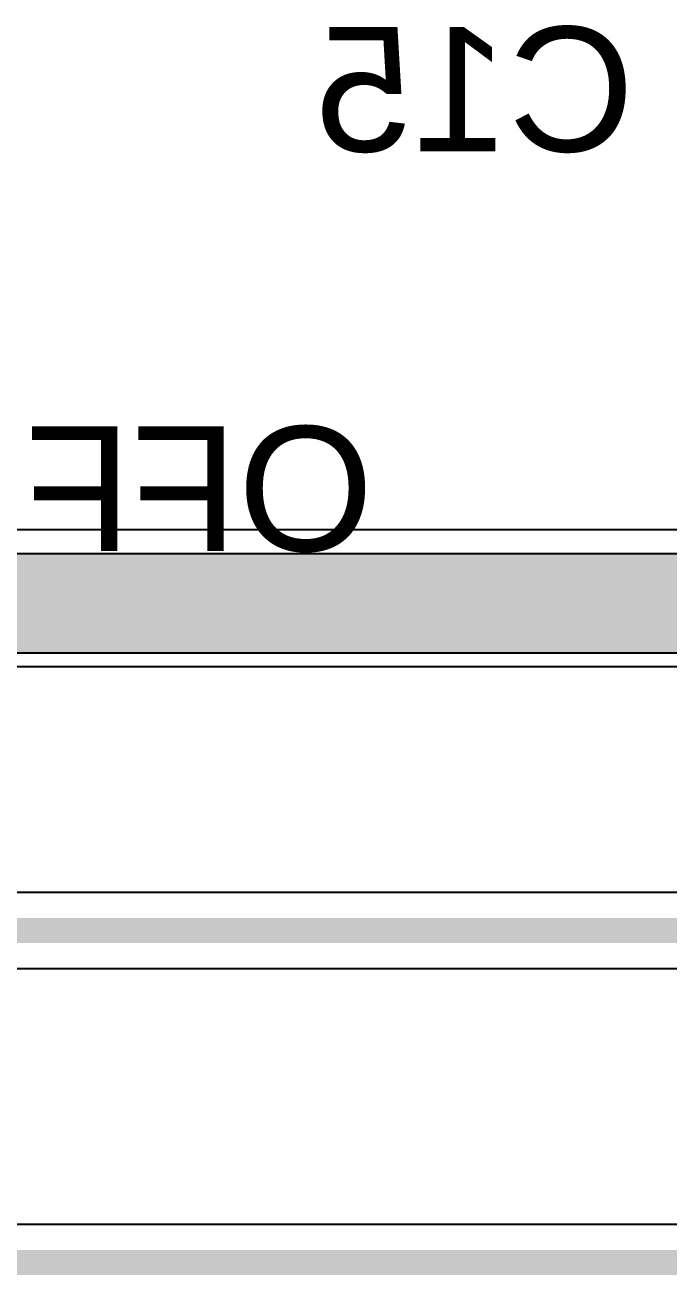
# Model space of a CAD drawing. Header units: inches. Extents: x -5 to 179, y -47 to 8.
# Drawn here: x 63.07 to 68.24, y -36.76 to -26.73 of the extents above; entities that cross this region are included whole.
import ezdxf

# ---------------------------------------------------------------- set-up
doc = ezdxf.new("R2010")
doc.units = ezdxf.units.IN
for name, color, linetype in [('Bottom Layer', 5, 'Continuous'), ('Bottom Overlay', 54, 'Continuous'), ('Keep-Out Layer', 6, 'Continuous'), ('Mechanical 1', 6, 'Continuous'), ('Top Layer', 1, 'Continuous'), ('Top Solder', 216, 'Continuous')]:
    doc.layers.add(name, color=color, linetype=linetype)
doc.styles.add('Arial', font='', dxfattribs={"height": 0.2})
doc.styles.get('Arial').set_extended_font_data('Arial')

msp = doc.modelspace()

# ---------------------------------------------------------------- linework, layer by layer
at = {"layer": 'Bottom Layer'}
for p, q in [((71.48114228, -30.78627828), (49.76885398, -30.78627828)), ((49.52500128, -31.88087604), (72.02498676, -31.88087604)), ((88.87329951999999, -33.69412362), (25.52669774, -33.69412362)), ((25.4000127, -34.30587754), (88.9999871, -34.30587754)), ((173.0262224, -36.35822294), (0.30437836, -36.35822294))]:
    msp.add_line(p, q, dxfattribs=at)
for points in [[(49.64215624, -31.09215524, 0.1999996, 0.1999996, 0), (71.60784256, -31.09215524, 0.1999996, 0.1999996, 0)], [(49.52500128, -31.57499908, 0.1999996, 0.1999996, 0), (72.02499945999999, -31.57499908, 0.1999996, 0.1999996, 0)], [(25.4, -34.00000058, 0.1999996, 0.1999996, 0), (88.9999998, -34.00000058, 0.1999996, 0.1999996, 0)]]:
    msp.add_lwpolyline(points, format="xyseb", dxfattribs=at)
at = {"layer": 'Keep-Out Layer'}
msp.add_lwpolyline([(-0.0014986, -36.6640999, 0.1999996, 0.1999996, 0), (173.33209936, -36.6640999, 0.1999996, 0.1999996, 0)], format="xyseb", dxfattribs=at)
at = {"layer": 'Mechanical 1'}
msp.add_lwpolyline([(10.92499212, -31.37500456, 0.8000009399999999, 0.8000009399999999, 0), (78.32499956, -31.37499948, 0.8000009399999999, 0.8000009399999999, 0)], format="xyseb", dxfattribs=at)
at = {"layer": 'Top Layer'}
msp.add_line((173.0262224, -36.35822294), (0.30437836, -36.35822294), dxfattribs=at)
at = {"layer": 'Top Solder'}
for p, q in [((60.27405776, -30.97462182), (78.32499956, -30.97461928)), ((78.15915788, -31.77537968), (31.80158232, -31.77538222))]:
    msp.add_line(p, q, dxfattribs=at)

# ---------------------------------------------------------------- texts
at = {"layer": 'Bottom Overlay', "style": 'Arial', "text_generation_flag": 2}
msp.add_text('C15', height=1.00000054, dxfattribs=at).set_placement((67.95959737999999, -27.74983782))
msp.add_text('OFF', height=1.00000054, rotation=360, dxfattribs=at).set_placement((65.86500162, -30.95499524))

doc.saveas('drawing.dxf')
